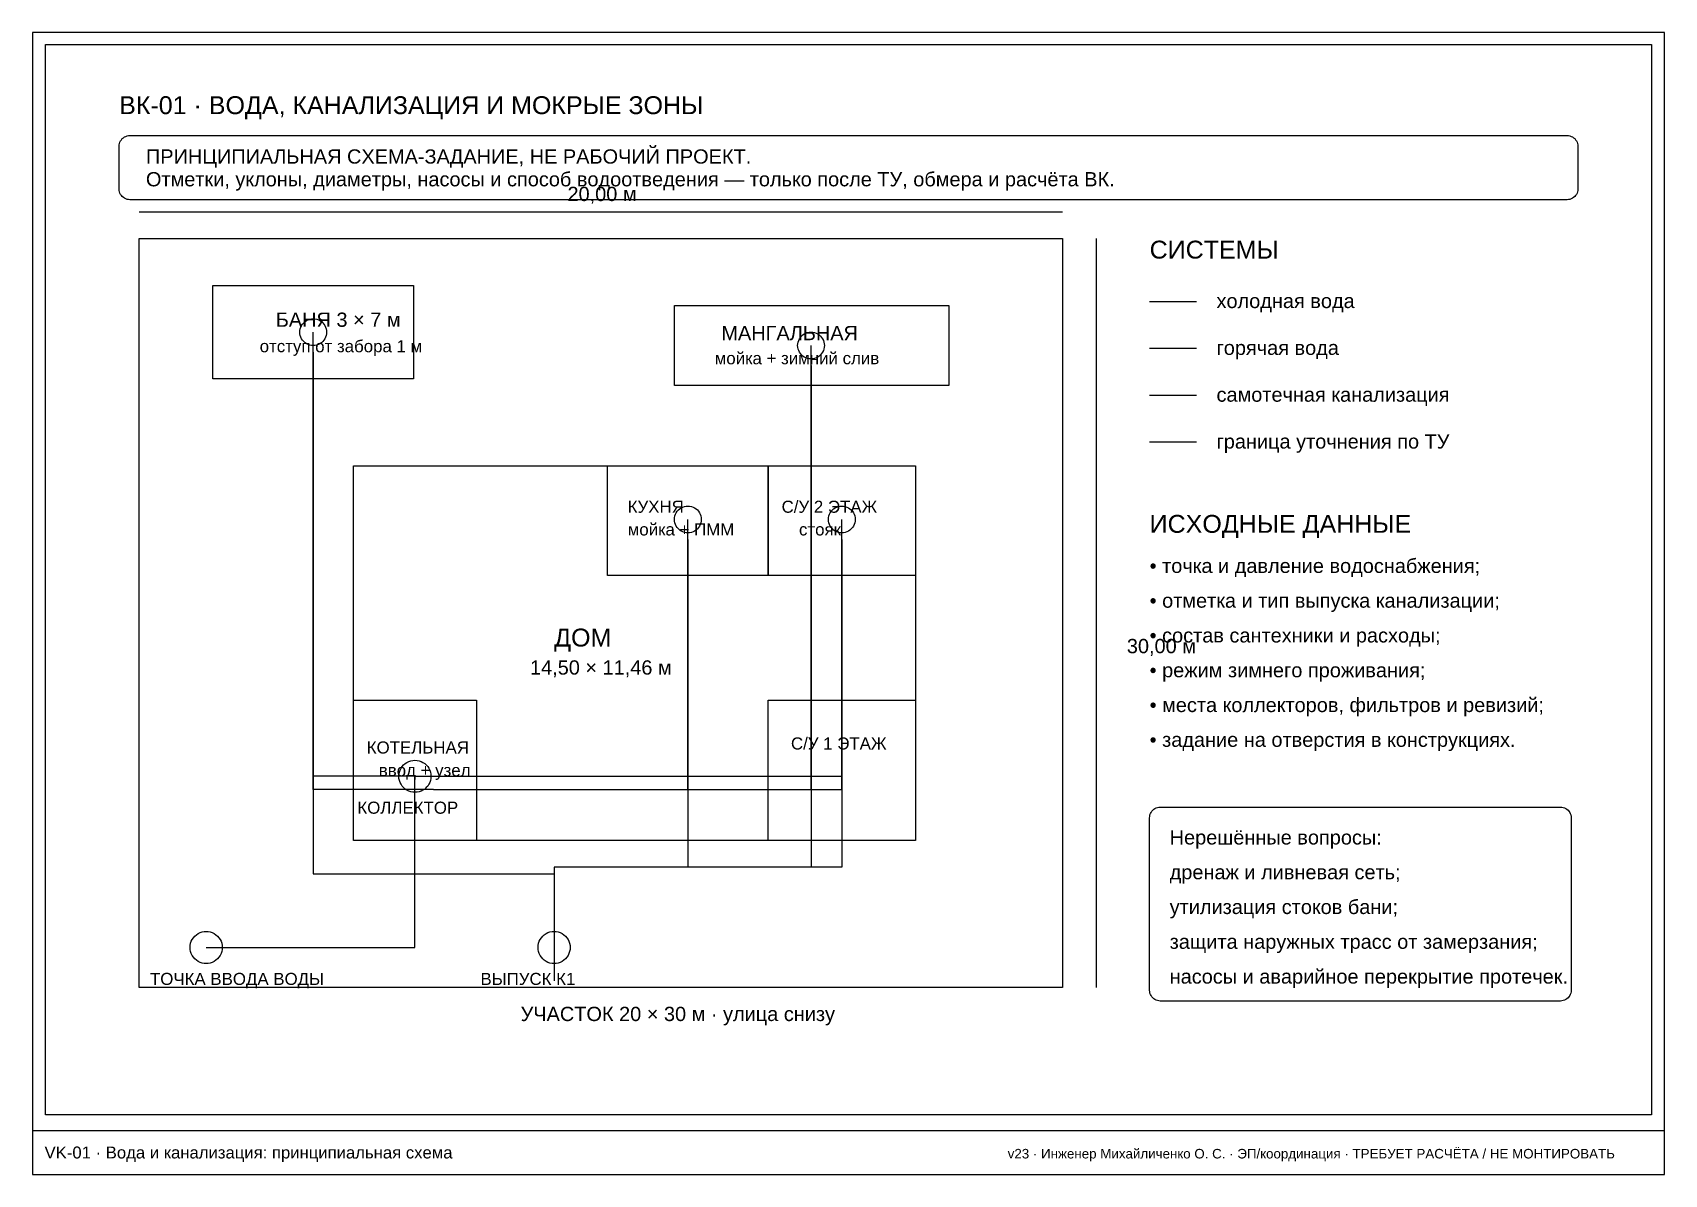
# Paper-space layout 'VK-01' of a CAD drawing. Header units: millimetres. Extents: x 5 to 415, y 5 to 292.
import ezdxf

# ---------------------------------------------------------------- set-up
doc = ezdxf.new("R2010")
doc.units = ezdxf.units.MM
for name, color, linetype in [('A-DIMS', 1, 'Continuous'), ('A-FRAME', 7, 'Continuous'), ('A-NOTES', 30, 'Continuous'), ('A-OBJECT', 8, 'Continuous'), ('A-TEXT', 7, 'Continuous'), ('A-WALL', 7, 'Continuous'), ('VK-WATER', 5, 'Continuous')]:
    doc.layers.add(name, color=color, linetype=linetype)
doc.styles.add('ARIAL', font='arial.ttf')

psp = doc.layouts.new('VK-01')

# ---------------------------------------------------------------- linework, layer by layer
at = {"layer": 'A-DIMS'}
for points in [[(31.79, 246.97), (263.8, 246.97)], [(272.21, 240.24), (272.21, 51.94)]]:
    psp.add_lwpolyline(points, dxfattribs=at)
at = {"layer": 'A-FRAME'}
psp.add_line((5, 16), (415, 16), dxfattribs=at)
psp.add_lwpolyline([(5, 5), (415, 5), (415, 292), (5, 292)], close=True, dxfattribs=at)
at = {"layer": 'A-NOTES'}
for points in [[(29.43, 266.13), (390.57, 266.13), (390.92, 266.11), (391.26, 266.04), (391.6, 265.93), (391.91, 265.77), (392.2, 265.58), (392.47, 265.35), (392.7, 265.08), (392.9, 264.79), (393.05, 264.47), (393.16, 264.14), (393.23, 263.8), (393.26, 263.44), (393.26, 252.69), (393.23, 252.33), (393.16, 251.99), (393.05, 251.66), (392.9, 251.34), (392.7, 251.05), (392.47, 250.78), (392.2, 250.55), (391.91, 250.36), (391.6, 250.2), (391.26, 250.09), (390.92, 250.02), (390.57, 250), (29.43, 250), (29.08, 250.02), (28.74, 250.09), (28.4, 250.2), (28.09, 250.36), (27.8, 250.55), (27.53, 250.78), (27.3, 251.05), (27.1, 251.34), (26.95, 251.66), (26.84, 251.99), (26.77, 252.33), (26.74, 252.69), (26.74, 263.44), (26.77, 263.8), (26.84, 264.14), (26.95, 264.47), (27.1, 264.79), (27.3, 265.08), (27.53, 265.35), (27.8, 265.58), (28.09, 265.77), (28.4, 265.93), (28.74, 266.04), (29.08, 266.11), (29.43, 266.13), (29.43, 266.13)], [(288.35, 97.34), (388.88, 97.34), (389.24, 97.31), (389.58, 97.25), (389.91, 97.13), (390.23, 96.98), (390.52, 96.78), (390.79, 96.55), (391.02, 96.29), (391.21, 95.99), (391.37, 95.68), (391.48, 95.34), (391.55, 95), (391.57, 94.65), (391.57, 51.27), (391.55, 50.92), (391.48, 50.58), (391.37, 50.24), (391.21, 49.93), (391.02, 49.63), (390.79, 49.37), (390.52, 49.14), (390.23, 48.94), (389.91, 48.79), (389.58, 48.67), (389.24, 48.6), (388.88, 48.58), (288.35, 48.58), (288, 48.6), (287.65, 48.67), (287.32, 48.79), (287, 48.94), (286.71, 49.14), (286.44, 49.37), (286.21, 49.63), (286.02, 49.93), (285.86, 50.24), (285.75, 50.58), (285.68, 50.92), (285.66, 51.27), (285.66, 94.65), (285.68, 95), (285.75, 95.34), (285.86, 95.68), (286.02, 95.99), (286.21, 96.29), (286.44, 96.55), (286.71, 96.78), (287, 96.98), (287.32, 97.13), (287.65, 97.25), (288, 97.31), (288.35, 97.34), (288.35, 97.34)]]:
    psp.add_lwpolyline(points, close=True, dxfattribs=at)
at = {"layer": 'A-OBJECT'}
for points in [[(8.25, 289), (411.75, 289), (411.75, 20), (8.25, 20), (8.25, 289)], [(31.79, 240.24), (263.8, 240.24), (263.8, 51.94), (31.79, 51.94), (31.79, 240.24)], [(50.28, 228.47), (100.72, 228.47), (100.72, 204.94), (50.28, 204.94), (50.28, 228.47)], [(166.29, 223.43), (235.22, 223.43), (235.22, 203.26), (166.29, 203.26), (166.29, 223.43)], [(78.86, 216.71), (78.83, 216.27), (78.75, 215.84), (78.61, 215.42), (78.41, 215.03), (78.17, 214.66), (77.88, 214.33), (77.55, 214.04), (77.18, 213.79), (76.79, 213.6), (76.37, 213.46), (75.94, 213.37), (75.5, 213.34), (75.06, 213.37), (74.63, 213.46), (74.21, 213.6), (73.82, 213.79), (73.45, 214.04), (73.12, 214.33), (72.83, 214.66), (72.59, 215.03), (72.39, 215.42), (72.25, 215.84), (72.17, 216.27), (72.14, 216.71), (72.17, 217.15), (72.25, 217.58), (72.39, 217.99), (72.59, 218.39), (72.83, 218.75), (73.12, 219.08), (73.45, 219.37), (73.82, 219.62), (74.21, 219.81), (74.63, 219.95), (75.06, 220.04), (75.5, 220.07), (75.94, 220.04), (76.37, 219.95), (76.79, 219.81), (77.18, 219.62), (77.55, 219.37), (77.88, 219.08), (78.17, 218.75), (78.41, 218.39), (78.61, 217.99), (78.75, 217.58), (78.83, 217.15), (78.86, 216.71), (78.86, 216.71)], [(203.95, 213.34), (203.92, 212.9), (203.83, 212.47), (203.69, 212.06), (203.5, 211.66), (203.25, 211.3), (202.96, 210.97), (202.63, 210.68), (202.27, 210.43), (201.87, 210.24), (201.46, 210.1), (201.02, 210.01), (200.59, 209.98), (200.15, 210.01), (199.71, 210.1), (199.3, 210.24), (198.9, 210.43), (198.54, 210.68), (198.21, 210.97), (197.92, 211.3), (197.67, 211.66), (197.48, 212.06), (197.34, 212.47), (197.25, 212.9), (197.22, 213.34), (197.25, 213.78), (197.34, 214.21), (197.48, 214.63), (197.67, 215.03), (197.92, 215.39), (198.21, 215.72), (198.54, 216.01), (198.9, 216.26), (199.3, 216.45), (199.71, 216.59), (200.15, 216.68), (200.59, 216.71), (201.02, 216.68), (201.46, 216.59), (201.87, 216.45), (202.27, 216.26), (202.63, 216.01), (202.96, 215.72), (203.25, 215.39), (203.5, 215.03), (203.69, 214.63), (203.83, 214.21), (203.92, 213.78), (203.95, 213.34), (203.95, 213.34)], [(85.59, 183.08), (226.81, 183.08), (226.81, 88.93), (85.59, 88.93), (85.59, 183.08)], [(149.47, 183.08), (189.82, 183.08), (189.82, 155.51), (149.47, 155.51), (149.47, 183.08)], [(189.82, 183.08), (226.81, 183.08), (226.81, 155.51), (189.82, 155.51), (189.82, 183.08)], [(173.01, 169.63), (172.98, 169.19), (172.9, 168.76), (172.76, 168.34), (172.56, 167.95), (172.32, 167.58), (172.03, 167.25), (171.7, 166.96), (171.33, 166.72), (170.94, 166.52), (170.52, 166.38), (170.09, 166.3), (169.65, 166.27), (169.21, 166.3), (168.78, 166.38), (168.36, 166.52), (167.97, 166.72), (167.6, 166.96), (167.27, 167.25), (166.98, 167.58), (166.74, 167.95), (166.54, 168.34), (166.4, 168.76), (166.32, 169.19), (166.29, 169.63), (166.32, 170.07), (166.4, 170.5), (166.54, 170.92), (166.74, 171.31), (166.98, 171.68), (167.27, 172.01), (167.6, 172.3), (167.97, 172.54), (168.36, 172.74), (168.78, 172.88), (169.21, 172.96), (169.65, 172.99), (170.09, 172.96), (170.52, 172.88), (170.94, 172.74), (171.33, 172.54), (171.7, 172.3), (172.03, 172.01), (172.32, 171.68), (172.56, 171.31), (172.76, 170.92), (172.9, 170.5), (172.98, 170.07), (173.01, 169.63), (173.01, 169.63)], [(211.68, 169.63), (211.65, 169.19), (211.57, 168.76), (211.43, 168.34), (211.23, 167.95), (210.99, 167.58), (210.7, 167.25), (210.37, 166.96), (210, 166.72), (209.61, 166.52), (209.19, 166.38), (208.76, 166.3), (208.32, 166.27), (207.88, 166.3), (207.45, 166.38), (207.03, 166.52), (206.64, 166.72), (206.27, 166.96), (205.94, 167.25), (205.65, 167.58), (205.41, 167.95), (205.21, 168.34), (205.07, 168.76), (204.99, 169.19), (204.96, 169.63), (204.99, 170.07), (205.07, 170.5), (205.21, 170.92), (205.41, 171.31), (205.65, 171.68), (205.94, 172.01), (206.27, 172.3), (206.64, 172.54), (207.03, 172.74), (207.45, 172.88), (207.88, 172.96), (208.32, 172.99), (208.76, 172.96), (209.19, 172.88), (209.61, 172.74), (210, 172.54), (210.37, 172.3), (210.7, 172.01), (210.99, 171.68), (211.23, 171.31), (211.43, 170.92), (211.57, 170.5), (211.65, 170.07), (211.68, 169.63), (211.68, 169.63)], [(85.59, 124.24), (116.52, 124.24), (116.52, 88.93), (85.59, 88.93), (85.59, 124.24)], [(189.82, 124.24), (226.81, 124.24), (226.81, 88.93), (189.82, 88.93), (189.82, 124.24)], [(105.09, 105.07), (105.06, 104.54), (104.95, 104.03), (104.78, 103.53), (104.55, 103.05), (104.26, 102.61), (103.91, 102.22), (103.51, 101.87), (103.07, 101.58), (102.6, 101.34), (102.1, 101.17), (101.58, 101.07), (101.06, 101.04), (100.53, 101.07), (100.01, 101.17), (99.51, 101.34), (99.04, 101.58), (98.6, 101.87), (98.2, 102.22), (97.85, 102.61), (97.56, 103.05), (97.33, 103.53), (97.16, 104.03), (97.05, 104.54), (97.02, 105.07), (97.05, 105.6), (97.16, 106.12), (97.33, 106.62), (97.56, 107.09), (97.85, 107.53), (98.2, 107.92), (98.6, 108.27), (99.04, 108.57), (99.51, 108.8), (100.01, 108.97), (100.53, 109.07), (101.06, 109.11), (101.58, 109.07), (102.1, 108.97), (102.6, 108.8), (103.07, 108.57), (103.51, 108.27), (103.91, 107.92), (104.26, 107.53), (104.55, 107.09), (104.78, 106.62), (104.95, 106.12), (105.06, 105.6), (105.09, 105.07), (105.09, 105.07)], [(52.63, 62.03), (52.6, 61.5), (52.5, 60.99), (52.33, 60.49), (52.09, 60.01), (51.8, 59.57), (51.45, 59.18), (51.06, 58.83), (50.62, 58.54), (50.14, 58.3), (49.64, 58.13), (49.13, 58.03), (48.6, 58), (48.07, 58.03), (47.56, 58.13), (47.06, 58.3), (46.58, 58.54), (46.14, 58.83), (45.75, 59.18), (45.4, 59.57), (45.11, 60.01), (44.87, 60.49), (44.7, 60.99), (44.6, 61.5), (44.56, 62.03), (44.6, 62.56), (44.7, 63.08), (44.87, 63.58), (45.11, 64.05), (45.4, 64.49), (45.75, 64.88), (46.14, 65.23), (46.58, 65.53), (47.06, 65.76), (47.56, 65.93), (48.07, 66.03), (48.6, 66.07), (49.13, 66.03), (49.64, 65.93), (50.14, 65.76), (50.62, 65.53), (51.06, 65.23), (51.45, 64.88), (51.8, 64.49), (52.09, 64.05), (52.33, 63.58), (52.5, 63.08), (52.6, 62.56), (52.63, 62.03), (52.63, 62.03)], [(140.06, 62.03), (140.03, 61.5), (139.92, 60.99), (139.75, 60.49), (139.52, 60.01), (139.23, 59.57), (138.88, 59.18), (138.48, 58.83), (138.04, 58.54), (137.57, 58.3), (137.07, 58.13), (136.55, 58.03), (136.03, 58), (135.5, 58.03), (134.98, 58.13), (134.48, 58.3), (134.01, 58.54), (133.57, 58.83), (133.17, 59.18), (132.82, 59.57), (132.53, 60.01), (132.3, 60.49), (132.13, 60.99), (132.02, 61.5), (131.99, 62.03), (132.02, 62.56), (132.13, 63.08), (132.3, 63.58), (132.53, 64.05), (132.82, 64.49), (133.17, 64.88), (133.57, 65.23), (134.01, 65.53), (134.48, 65.76), (134.98, 65.93), (135.5, 66.03), (136.03, 66.07), (136.55, 66.03), (137.07, 65.93), (137.57, 65.76), (138.04, 65.53), (138.48, 65.23), (138.88, 64.88), (139.23, 64.49), (139.52, 64.05), (139.75, 63.58), (139.92, 63.08), (140.03, 62.56), (140.06, 62.03), (140.06, 62.03)]]:
    psp.add_lwpolyline(points, close=True, dxfattribs=at)
at = {"layer": 'A-WALL'}
for points in [[(105.76, 101.71), (75.5, 101.71), (75.5, 213.34)], [(75.5, 211.66), (75.5, 80.53), (136.03, 80.53)], [(105.76, 101.71), (200.59, 101.71), (200.59, 209.98)], [(285.66, 212.67), (297.43, 212.67)], [(200.59, 208.3), (200.59, 82.21), (136.03, 82.21)], [(285.66, 200.9), (297.43, 200.9)], [(285.66, 189.13), (297.43, 189.13)], [(105.76, 101.71), (169.65, 101.71), (169.65, 166.27)], [(105.76, 101.71), (208.32, 101.71), (208.32, 166.27)], [(169.65, 164.59), (169.65, 82.21), (136.03, 82.21), (136.03, 62.03)], [(208.32, 164.59), (208.32, 82.21), (136.03, 82.21)], [(136.03, 62.03), (136.03, 53.62)]]:
    psp.add_lwpolyline(points, dxfattribs=at)
at = {"layer": 'VK-WATER'}
for points in [[(285.66, 224.44), (297.43, 224.44)], [(101.06, 105.07), (75.5, 105.07), (75.5, 216.71)], [(101.06, 105.07), (200.59, 105.07), (200.59, 213.34)], [(48.6, 62.03), (101.06, 62.03), (101.06, 105.07), (169.65, 105.07), (169.65, 169.63)], [(101.06, 105.07), (208.32, 105.07), (208.32, 169.63)]]:
    psp.add_lwpolyline(points, dxfattribs=at)

# ---------------------------------------------------------------- texts
at = {"layer": 'A-DIMS', "style": 'ARIAL'}
psp.add_text('v23 · Инженер Михайличенко О. С. · ЭП/координация · ТРЕБУЕТ РАСЧЁТА / НЕ МОНТИРОВАТЬ', height=2.4, dxfattribs=at).set_placement((250, 9))
at = {"layer": 'A-TEXT', "style": 'ARIAL'}
for s, height, p in [('ВК-01 · ВОДА, КАНАЛИЗАЦИЯ И МОКРЫЕ ЗОНЫ', 4.5, (26.74, 271.51)), ('ПРИНЦИПИАЛЬНАЯ СХЕМА-ЗАДАНИЕ, НЕ РАБОЧИЙ ПРОЕКТ.', 3.5844, (33.47, 259.07)), ('Отметки, уклоны, диаметры, насосы и способ водоотведения — только после ТУ, обмера и расчёта ВК.', 3.5844, (33.47, 253.36)), ('20,00 м', 3.584, (139.39, 249.66)), ('СИСТЕМЫ', 4.5, (285.66, 235.2)), ('холодная вода', 3.5844, (302.47, 222.76)), ('БАНЯ 3 × 7 м', 3.5844, (66.09, 218.05)), ('МАНГАЛЬНАЯ', 3.584, (178.06, 214.69)), ('отступ от забора 1 м', 3.033, (62.05, 211.66)), ('горячая вода', 3.5844, (302.47, 210.99)), ('мойка + зимний слив', 3.033, (176.38, 208.64)), ('самотечная канализация', 3.5844, (302.47, 199.22)), ('граница уточнения по ТУ', 3.5844, (302.47, 187.45)), ('КУХНЯ', 3.033, (154.52, 171.31)), ('С/У 2 ЭТАЖ', 3.033, (193.19, 171.31)), ('мойка + ПММ', 3.033, (154.52, 165.6)), ('ИСХОДНЫЕ ДАННЫЕ', 4.5, (285.66, 166.27)), ('стояк', 3.033, (197.56, 165.6)), ('• точка и давление водоснабжения;', 3.5844, (285.66, 156.18)), ('• отметка и тип выпуска канализации;', 3.5844, (285.66, 147.44)), ('ДОМ', 4.5, (136.03, 137.69)), ('30,00 м', 3.584, (279.94, 136.01)), ('• состав сантехники и расходы;', 3.5844, (285.66, 138.7)), ('14,50 × 11,46 м', 3.5844, (129.97, 130.63)), ('• режим зимнего проживания;', 3.5844, (285.66, 129.95)), ('• места коллекторов, фильтров и ревизий;', 3.5844, (285.66, 121.21)), ('С/У 1 ЭТАЖ', 3.033, (195.54, 111.8)), ('• задание на отверстия в конструкциях.', 3.5844, (285.66, 112.47)), ('КОТЕЛЬНАЯ', 3.033, (88.95, 110.79)), ('ввод + узел', 3.033, (91.98, 105.07)), ('КОЛЛЕКТОР', 3.033, (86.6, 95.66)), ('Нерешённые вопросы:', 3.5844, (290.7, 87.92)), ('дренаж и ливневая сеть;', 3.5844, (290.7, 79.18)), ('утилизация стоков бани;', 3.5844, (290.7, 70.44)), ('защита наружных трасс от замерзания;', 3.5844, (290.7, 61.7)), ('ТОЧКА ВВОДА ВОДЫ', 3.033, (34.48, 52.62)), ('ВЫПУСК К1', 3.033, (117.53, 52.62)), ('насосы и аварийное перекрытие протечек.', 3.5844, (290.7, 52.95)), ('УЧАСТОК 20 × 30 м · улица снизу', 3.5844, (127.62, 43.54)), ('VK-01 · Вода и канализация: принципиальная схема', 3, (8, 9))]:
    psp.add_text(s, height=height, dxfattribs=at).set_placement(p)

doc.saveas('drawing.dxf')
